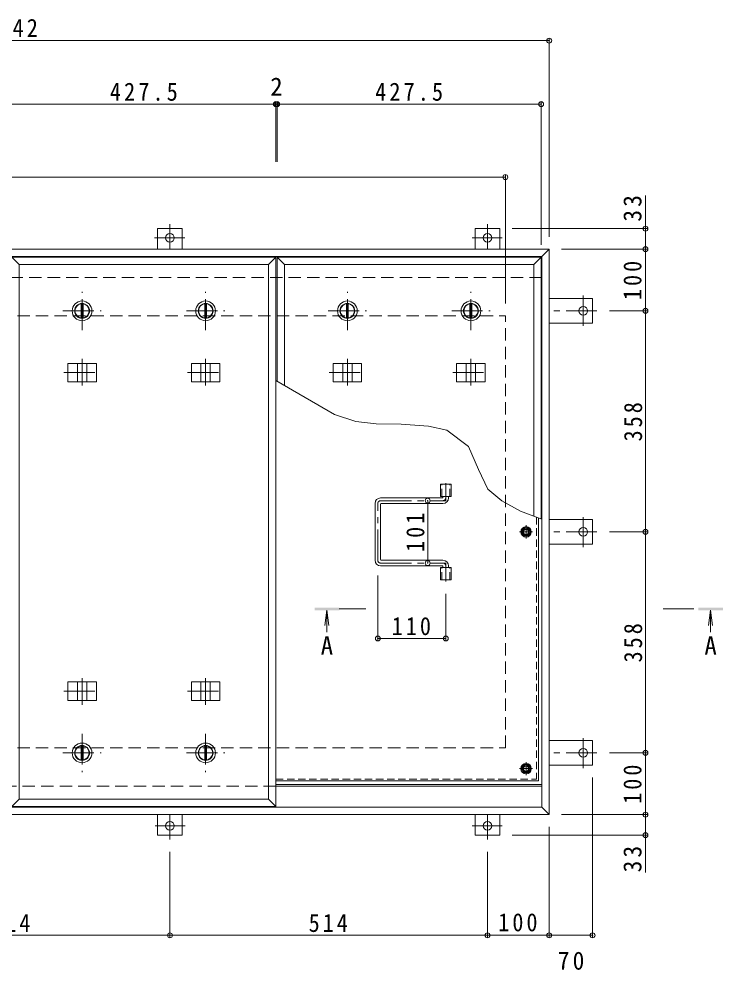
# Model space of a CAD drawing. Units: millimetres at full size, sheet at 1:10. Extents: x -2636 to 2738, y -1962 to 1768.
# Drawn here: x -1449 to -309, y -229 to 1312 of the extents above; entities that cross this region are included whole.
import ezdxf
from ezdxf.enums import TextEntityAlignment as Align

# ---------------------------------------------------------------- set-up
doc = ezdxf.new("R2010")
doc.units = ezdxf.units.MM
doc.header["$LTSCALE"] = 10
doc.header["$PDMODE"] = 32
doc.header["$PDSIZE"] = 8
for name, pattern in [('CHAIN1', [8, 5, -1, 1, -1]), ('DASHED1', [1.8, 1.2, -0.6]), ('DASHED2', [3, 2, -1])]:
    doc.linetypes.add(name, pattern=pattern)
for name, color, linetype, lineweight in [('0-1_躯体', 2, 'DASHED2', 9), ('0-2_仕上', 4, 'Continuous', 9), ('0-3_建具', 4, 'Continuous', 9), ('0-5_寸法', 7, 'Continuous', 9), ('0-6_ハッチ', 6, 'Continuous', 9), ('0-7_021', 5, 'Continuous', 5), ('0-A_061', 3, 'CHAIN1', 9), ('0-B_062', 2, 'Continuous', 9), ('0-C_084', 2, 'Continuous', 9), ('0-E_090', 3, 'Continuous', 9), ('0-F_092', 7, 'Continuous', 9)]:
    doc.layers.add(name, color=color, linetype=linetype, lineweight=lineweight)
doc.styles.add('ＭＳ ゴシック', font='')
doc.styles.get('ＭＳ ゴシック').set_extended_font_data('MS Gothic')

msp = doc.modelspace()

# ---------------------------------------------------------------- linework, layer by layer
at = {"layer": '0-1_躯体'}
for p, q in [((-602.35, 892.92), (-2320.35, 892.92)), ((-2261.35, 830.92), (-661.35, 830.92)), ((-661.35, 130.92), (-661.35, 830.92)), ((-2261.35, 130.92), (-661.35, 130.92)), ((-1032.85, 68.92), (-2320.35, 68.92))]:
    msp.add_line(p, q, dxfattribs=at)
at = {"layer": '0-1_躯体', "linetype": 'Continuous'}
msp.add_line((-602.35, 68.92), (-1032.85, 68.92), dxfattribs=at)
at = {"layer": '0-2_仕上'}
for p, q in [((-1032.85, 35.92), (-1032.85, 925.92)), ((-1030.85, 725.05), (-1030.85, 925.92)), ((-603.35, 501.69), (-603.35, 925.92)), ((-1448.35, 47.92), (-1448.35, 913.92)), ((-1044.85, 47.92), (-1044.85, 913.92)), ((-1018.85, 718.12), (-1018.85, 913.92)), ((-615.35, 506.34), (-615.35, 913.92)), ((-950.24, 354.04), (-953.5, 329.26)), ((-950.24, 354.04), (-950.24, 318.44)), ((-950.24, 354.04), (-946.98, 329.26)), ((-329.04, 354.04), (-332.31, 329.26)), ((-329.04, 354.04), (-325.78, 329.26)), ((-329.04, 354.04), (-329.04, 318.44))]:
    msp.add_line(p, q, dxfattribs=at)
at = {"layer": '0-2_仕上', "color": 3}
for p, q in [((-766.5, 538.42), (-766.5, 558.42)), ((-766.5, 558.42), (-749.2, 558.42)), ((-749.2, 538.42), (-749.2, 558.42)), ((-766.5, 538.42), (-749.2, 538.42)), ((-766.5, 403.42), (-766.5, 423.42)), ((-766.5, 423.42), (-749.2, 423.42)), ((-749.2, 403.42), (-749.2, 423.42)), ((-766.5, 403.42), (-749.2, 403.42))]:
    msp.add_line(p, q, dxfattribs=at)
at = {"layer": '0-2_仕上', "color": 3, "linetype": 'DASHED1'}
for p, q in [((-764.2, 538.42), (-764.2, 558.42)), ((-751.5, 538.42), (-751.5, 558.42)), ((-764.2, 403.42), (-764.2, 423.42)), ((-751.5, 403.42), (-751.5, 423.42))]:
    msp.add_line(p, q, dxfattribs=at)
at = {"layer": '0-2_仕上', "linetype": 'CHAIN1'}
for p, q in [((-887.24, 356.04), (-930.24, 356.04)), ((-406.04, 356.04), (-349.04, 356.04))]:
    msp.add_line(p, q, dxfattribs=at)
at = {"layer": '0-2_仕上'}
for points in [[(-1448.35, 913.92), (-1460.35, 925.92), (-1032.85, 925.92)], [(-1448.35, 913.92), (-1044.85, 913.92), (-1032.85, 925.92)], [(-1018.85, 913.92), (-1030.85, 925.92), (-603.35, 925.92)], [(-1018.85, 913.92), (-615.35, 913.92), (-603.35, 925.92)], [(-1448.35, 47.92), (-1460.35, 35.92), (-1032.85, 35.92)], [(-1448.35, 47.92), (-1044.85, 47.92), (-1032.85, 35.92)]]:
    msp.add_lwpolyline(points, dxfattribs=at)
for points in [[(-970.24, 354.04), (-970.24, 358.04), (-930.24, 354.04), (-930.24, 358.04)], [(-349.04, 354.04), (-349.04, 358.04), (-309.04, 354.04), (-309.04, 358.04)]]:
    msp.add_solid(points, dxfattribs=at)
at = {"layer": '0-3_建具', "color": 2}
for p, q in [((-590.35, 938.92), (-2332.35, 938.92)), ((-602.35, 926.92), (-2320.35, 926.92)), ((-590.35, 938.92), (-602.35, 926.92)), ((-602.35, 34.92), (-602.35, 926.92)), ((-590.35, 22.92), (-590.35, 938.92)), ((-602.35, 68.92), (-1032.85, 68.92)), ((-602.35, 34.92), (-2320.35, 34.92)), ((-590.35, 22.92), (-602.35, 34.92)), ((-590.35, 22.92), (-2332.35, 22.92))]:
    msp.add_line(p, q, dxfattribs=at)
at = {"layer": '0-3_建具', "linetype": 'CHAIN1'}
for p, q in [((-1346.6, 761.04), (-1346.6, 717.8)), ((-1146.6, 761.04), (-1146.6, 717.8)), ((-917.1, 761.04), (-917.1, 717.8)), ((-717.1, 761.04), (-717.1, 717.8)), ((-1376.01, 738.92), (-1317.19, 738.92)), ((-1176.01, 738.92), (-1117.19, 738.92)), ((-946.51, 738.92), (-887.69, 738.92)), ((-746.51, 738.92), (-687.69, 738.92)), ((-1346.6, 200.81), (-1346.6, 244.04)), ((-1146.6, 200.81), (-1146.6, 244.04)), ((-1376.01, 222.92), (-1317.19, 222.92)), ((-1176.01, 222.92), (-1117.19, 222.92))]:
    msp.add_line(p, q, dxfattribs=at)
at = {"layer": '0-3_建具'}
for p, q in [((-1369.69, 753.92), (-1323.51, 753.92)), ((-1369.69, 753.92), (-1369.69, 723.92)), ((-1354.1, 753.92), (-1354.1, 723.92)), ((-1339.1, 753.92), (-1339.1, 723.92)), ((-1323.51, 753.92), (-1323.51, 723.92)), ((-1169.69, 753.92), (-1123.51, 753.92)), ((-1169.69, 753.92), (-1169.69, 723.92)), ((-1154.1, 753.92), (-1154.1, 723.92)), ((-1139.1, 753.92), (-1139.1, 723.92)), ((-1123.51, 753.92), (-1123.51, 723.92)), ((-940.19, 753.92), (-894.01, 753.92)), ((-940.19, 753.92), (-940.19, 723.92)), ((-924.6, 753.92), (-924.6, 723.92)), ((-909.6, 753.92), (-909.6, 723.92)), ((-894.01, 753.92), (-894.01, 723.92)), ((-740.19, 753.92), (-694.01, 753.92)), ((-740.19, 753.92), (-740.19, 723.92)), ((-724.6, 753.92), (-724.6, 723.92)), ((-709.6, 753.92), (-709.6, 723.92)), ((-694.01, 753.92), (-694.01, 723.92)), ((-1369.69, 723.92), (-1323.51, 723.92)), ((-1169.69, 723.92), (-1123.51, 723.92)), ((-940.19, 723.92), (-894.01, 723.92)), ((-740.19, 723.92), (-694.01, 723.92)), ((-1369.69, 237.92), (-1323.51, 237.92)), ((-1369.69, 207.92), (-1369.69, 237.92)), ((-1354.1, 207.92), (-1354.1, 237.92)), ((-1339.1, 207.92), (-1339.1, 237.92)), ((-1323.51, 207.92), (-1323.51, 237.92)), ((-1169.69, 237.92), (-1123.51, 237.92)), ((-1169.69, 207.92), (-1169.69, 237.92)), ((-1154.1, 207.92), (-1154.1, 237.92)), ((-1139.1, 207.92), (-1139.1, 237.92)), ((-1123.51, 207.92), (-1123.51, 237.92)), ((-1369.69, 207.92), (-1323.51, 207.92)), ((-1169.69, 207.92), (-1123.51, 207.92))]:
    msp.add_line(p, q, dxfattribs=at)
at = {"layer": '0-5_寸法'}
for p, q in [((-434.58, 972.12), (-434.58, 1025.88)), ((-937.71, 671.28), (-1032.85, 726.2)), ((-434.58, -10.28), (-434.58, -70.62))]:
    msp.add_line(p, q, dxfattribs=at)
for points in [[(-705.05, 581.79), (-720.86, 619.25), (-755.83, 645.47), (-785.79, 652.13), (-829.91, 655.46), (-870.29, 655.88), (-903.58, 659.62), (-937.71, 671.28)], [(-667.12, 531.1), (-689.69, 550.34), (-705.05, 581.79)], [(-602.35, 501.31), (-636.89, 514.68), (-667.12, 531.1)]]:
    msp.add_lwpolyline(points, dxfattribs=at)
at = {"layer": '0-6_ハッチ', "linetype": 'CHAIN1'}
for p, q in [((-757.85, 559.8), (-757.85, 531.42)), ((-867.85, 434.93), (-867.85, 526.91)), ((-863.34, 531.42), (-757.85, 531.42)), ((-863.34, 430.42), (-757.85, 430.42)), ((-757.85, 400.54), (-757.85, 430.42))]:
    msp.add_line(p, q, dxfattribs=at)
at = {"layer": '0-6_ハッチ'}
for p, q in [((-872.35, 434.92), (-872.35, 526.92)), ((-763.35, 535.92), (-863.35, 535.92)), ((-863.35, 435.92), (-863.35, 525.92)), ((-862.35, 526.92), (-762.35, 526.92)), ((-762.35, 536.92), (-762.35, 538.42)), ((-753.35, 535.92), (-753.35, 538.42)), ((-862.35, 434.92), (-762.35, 434.92)), ((-763.35, 425.92), (-863.35, 425.92)), ((-762.35, 424.92), (-762.35, 423.42)), ((-753.35, 425.92), (-753.35, 423.42)), ((-1032.85, 71.92), (-602.35, 71.92)), ((-1032.85, 68.92), (-602.35, 68.92))]:
    msp.add_line(p, q, dxfattribs=at)
for centre, radius, start, end in [((-863.35, 526.92), 9, 90, 180), ((-862.35, 525.92), 1, 90, 180), ((-763.35, 536.92), 1, 270, 0), ((-762.35, 535.92), 9, 270, 0), ((-863.35, 434.92), 9, 180, 270), ((-862.35, 435.92), 1, 180, 270), ((-762.35, 425.92), 9, 0, 90), ((-763.35, 424.92), 1, 0, 90)]:
    msp.add_arc(centre, radius, start, end, dxfattribs=at)
at = {"layer": '0-6_ハッチ', "linetype": 'CHAIN1'}
for centre, radius, start, end in [((-863.34, 526.91), 4.51, 90, 180), ((-762.35, 535.92), 4.5, 270.29569, 0), ((-863.34, 434.93), 4.51, 180, 270), ((-762.35, 425.92), 4.5, 0, 89.70431)]:
    msp.add_arc(centre, radius, start, end, dxfattribs=at)
at = {"layer": '0-7_021'}
for centre, radius in [((-627.85, 480.92), 5), ((-627.85, 480.92), 4.19), ((-627.85, 97.42), 5), ((-627.85, 97.42), 4.19)]:
    msp.add_circle(centre, radius, dxfattribs=at)
at = {"layer": '0-A_061', "linetype": 'DASHED1'}
for p in [(-611.05, 504.68), (-1032.85, 80.62)]:
    msp.add_line(p, (-611.05, 80.62), dxfattribs=at)
at = {"layer": '0-A_061', "linetype": 'Continuous'}
for q in [(-607.85, 503.44), (-1032.85, 77.42)]:
    msp.add_line((-607.85, 77.42), q, dxfattribs=at)
at = {"layer": '0-A_061'}
for p, q in [((-617.17, 480.92), (-638.53, 480.92)), ((-627.85, 470.24), (-627.85, 491.6)), ((-627.85, 86.74), (-627.85, 108.1)), ((-617.17, 97.42), (-638.53, 97.42))]:
    msp.add_line(p, q, dxfattribs=at)
at = {"layer": '0-B_062'}
for p, q in [((-635.35, 480.92), (-631.6, 487.42)), ((-631.6, 487.42), (-624.1, 487.42)), ((-620.35, 480.92), (-624.1, 487.42)), ((-620.35, 480.92), (-624.1, 474.42)), ((-635.35, 97.42), (-631.6, 103.92)), ((-631.6, 103.92), (-624.1, 103.92)), ((-620.35, 97.42), (-624.1, 103.92)), ((-620.35, 97.42), (-624.1, 90.92))]:
    msp.add_line(p, q, dxfattribs=at)
for points in [[(-635.35, 480.92), (-631.6, 474.42), (-624.1, 474.42)], [(-635.35, 97.42), (-631.6, 90.92), (-624.1, 90.92)]]:
    msp.add_lwpolyline(points, dxfattribs=at)
for centre, radius in [((-627.85, 480.92), 8.5), ((-627.85, 480.92), 6.5), ((-627.85, 97.42), 8.5), ((-627.85, 97.42), 6.5)]:
    msp.add_circle(centre, radius, dxfattribs=at)
at = {"layer": '0-C_084', "linetype": 'CHAIN1'}
for p, q in [((-1346.6, 807.92), (-1346.6, 869.92)), ((-1146.6, 807.92), (-1146.6, 869.92)), ((-917.1, 807.92), (-917.1, 869.92)), ((-717.1, 807.92), (-717.1, 869.92)), ((-1377.6, 838.92), (-1315.6, 838.92)), ((-1177.6, 838.92), (-1115.6, 838.92)), ((-948.1, 838.92), (-886.1, 838.92)), ((-748.1, 838.92), (-686.1, 838.92)), ((-1346.6, 153.92), (-1346.6, 91.92)), ((-1146.6, 153.92), (-1146.6, 91.92)), ((-1377.6, 122.92), (-1315.6, 122.92)), ((-1177.6, 122.92), (-1115.6, 122.92))]:
    msp.add_line(p, q, dxfattribs=at)
at = {"layer": '0-C_084'}
for p, q in [((-1348.1, 850.33), (-1348.1, 827.52)), ((-1345.1, 850.33), (-1345.1, 827.52)), ((-1148.1, 850.33), (-1148.1, 827.52)), ((-1145.1, 850.33), (-1145.1, 827.52)), ((-918.6, 850.33), (-918.6, 827.52)), ((-915.6, 850.33), (-915.6, 827.52)), ((-718.6, 850.33), (-718.6, 827.52)), ((-715.6, 850.33), (-715.6, 827.52)), ((-1348.1, 111.52), (-1348.1, 134.33)), ((-1345.1, 111.52), (-1345.1, 134.33)), ((-1148.1, 111.52), (-1148.1, 134.33)), ((-1145.1, 111.52), (-1145.1, 134.33))]:
    msp.add_line(p, q, dxfattribs=at)
for centre, radius in [((-1346.6, 838.92), 16), ((-1346.6, 838.92), 12), ((-1346.6, 838.92), 11.5), ((-1146.6, 838.92), 16), ((-1146.6, 838.92), 12), ((-1146.6, 838.92), 11.5), ((-917.1, 838.92), 16), ((-917.1, 838.92), 12), ((-917.1, 838.92), 11.5), ((-717.1, 838.92), 16), ((-717.1, 838.92), 12), ((-717.1, 838.92), 11.5), ((-1346.6, 122.92), 16), ((-1146.6, 122.92), 16), ((-1346.6, 122.92), 12), ((-1346.6, 122.92), 11.5), ((-1146.6, 122.92), 12), ((-1146.6, 122.92), 11.5)]:
    msp.add_circle(centre, radius, dxfattribs=at)
at = {"layer": '0-E_090'}
for p, q in [((-1224.35, 938.92), (-1224.35, 972.12)), ((-1224.35, 972.12), (-1184.35, 972.12)), ((-1184.35, 938.92), (-1184.35, 972.12)), ((-710.35, 972.12), (-670.35, 972.12)), ((-710.35, 938.92), (-710.35, 972.12)), ((-670.35, 938.92), (-670.35, 972.12)), ((-590.35, 858.92), (-520.15, 858.92)), ((-520.15, 858.92), (-520.15, 818.92)), ((-590.35, 818.92), (-520.15, 818.92)), ((-590.35, 500.92), (-520.15, 500.92)), ((-520.15, 460.92), (-520.15, 500.92)), ((-590.35, 460.92), (-520.15, 460.92)), ((-590.35, 142.92), (-520.15, 142.92)), ((-520.15, 102.92), (-520.15, 142.92)), ((-590.35, 102.92), (-520.15, 102.92)), ((-1224.35, 22.92), (-1224.35, -10.28)), ((-1184.35, 22.92), (-1184.35, -10.28)), ((-710.35, 22.92), (-710.35, -10.28)), ((-670.35, 22.92), (-670.35, -10.28)), ((-1184.35, -10.28), (-1224.35, -10.28)), ((-710.35, -10.28), (-670.35, -10.28))]:
    msp.add_line(p, q, dxfattribs=at)
at = {"layer": '0-E_090', "linetype": 'CHAIN1'}
for p, q in [((-1204.35, 979.28), (-1204.35, 939.12)), ((-690.35, 979.28), (-690.35, 939.12)), ((-1229.19, 957.12), (-1180.3, 957.12)), ((-715.19, 957.12), (-666.3, 957.12)), ((-535.15, 863.76), (-535.15, 814.88)), ((-512.99, 838.92), (-590.35, 838.92)), ((-535.15, 456.08), (-535.15, 504.97)), ((-512.99, 480.92), (-590.35, 480.92)), ((-535.15, 98.08), (-535.15, 146.97)), ((-512.99, 122.92), (-590.35, 122.92)), ((-1204.35, -17.43), (-1204.35, 22.72)), ((-690.35, -17.43), (-690.35, 22.72)), ((-1179.51, 4.72), (-1228.39, 4.72)), ((-715.19, 4.72), (-666.3, 4.72))]:
    msp.add_line(p, q, dxfattribs=at)
at = {"layer": '0-E_090'}
for centre in [(-1204.35, 957.12), (-690.35, 957.12), (-535.15, 838.92), (-535.15, 480.92), (-535.15, 122.92), (-1204.35, 4.72), (-690.35, 4.72)]:
    msp.add_circle(centre, 7, dxfattribs=at)
at = {"layer": '0-F_092'}
for p, q in [((-590.35, 1279.64), (-590.35, 958.92)), ((-2332.35, 1276.64), (-590.35, 1276.64)), ((-1460.35, 1173.84), (-1032.85, 1173.84)), ((-1032.85, 1176.84), (-1032.85, 1080.26)), ((-1032.85, 1173.84), (-1030.85, 1173.84)), ((-1030.85, 1176.84), (-1030.85, 1080.26)), ((-1030.85, 1173.84), (-603.35, 1173.84)), ((-603.35, 1176.84), (-603.35, 945.92)), ((-2261.35, 1055.64), (-661.35, 1055.64)), ((-661.35, 1058.64), (-661.35, 850.92)), ((-431.58, 972.12), (-650.35, 972.12)), ((-434.58, 938.92), (-434.58, 972.12)), ((-431.58, 938.92), (-570.35, 938.92)), ((-434.58, 938.92), (-434.58, 838.92)), ((-431.58, 838.92), (-492.99, 838.92)), ((-434.58, 480.92), (-434.58, 838.92)), ((-787.12, 430.42), (-787.12, 531.42)), ((-431.58, 480.92), (-492.99, 480.92)), ((-434.58, 122.92), (-434.58, 480.92)), ((-867.85, 305.27), (-867.85, 410.42)), ((-757.85, 305.27), (-757.85, 380.54)), ((-757.85, 308.27), (-867.85, 308.27)), ((-431.58, 122.92), (-492.99, 122.92)), ((-434.58, 122.92), (-434.58, 22.92)), ((-520.15, -175.53), (-520.15, 82.92)), ((-431.58, 22.92), (-570.35, 22.92)), ((-434.58, 22.92), (-434.58, -10.28)), ((-590.35, -175.53), (-590.35, 2.92)), ((-431.58, -10.28), (-650.35, -10.28)), ((-1204.35, -175.53), (-1204.35, -37.43)), ((-690.35, -175.53), (-690.35, -37.43)), ((-1718.35, -172.53), (-1204.35, -172.53)), ((-1204.35, -172.53), (-690.35, -172.53)), ((-690.35, -172.53), (-590.35, -172.53)), ((-590.35, -172.53), (-520.15, -172.53))]:
    msp.add_line(p, q, dxfattribs=at)
for p in [(-590.35, 1276.64), (-1032.85, 1173.84), (-1030.85, 1173.84), (-603.35, 1173.84), (-661.35, 1055.64), (-434.58, 972.12), (-434.58, 938.92), (-434.58, 838.92), (-787.12, 531.42), (-434.58, 480.92), (-787.12, 430.42), (-867.85, 308.27), (-757.85, 308.27), (-434.58, 122.92), (-434.58, 22.92), (-434.58, -10.28), (-1204.35, -172.53), (-690.35, -172.53), (-590.35, -172.53), (-520.15, -172.53)]:
    msp.add_point(p, dxfattribs=at)

# ---------------------------------------------------------------- texts
at = {"layer": '0-5_寸法', "color": 2, "style": 'ＭＳ ゴシック'}
for p in [(-960.24, 273.34), (-339.04, 273.34)]:
    msp.add_text('A', height=29.33, dxfattribs=at).set_placement(p, align=Align.BOTTOM_LEFT)
at = {"layer": '0-F_092', "color": 2, "style": 'ＭＳ ゴシック'}
msp.add_text('2', height=29.33, dxfattribs=at).set_placement((-1041.85, 1178.84), align=Align.BOTTOM_LEFT)
at = {"layer": '0-F_092', "color": 2, "char_height": 29.33, "attachment_point": 7, "style": 'ＭＳ ゴシック'}
for s, insert in [('\\T1.28;\\W0.9;1742', (-1505.1, 1282.64)), ('\\T1.28;\\W0.9;427.5', (-1301.6, 1178.84)), ('\\T1.28;\\W0.9;427.5', (-872.1, 1178.84)), ('\\T1.27;\\W0.9;110', (-845.35, 313.27)), ('\\T1.27;\\W0.9;514', (-1493.85, -167.53)), ('\\T1.27;\\W0.9;514', (-979.85, -167.53)), ('\\T1.27;\\W0.9;100', (-672.85, -166.53)), ('\\T1.27;\\W0.95;70', (-576.5, -228.71))]:
    msp.add_mtext(s, dxfattribs=dict(at, insert=insert))
at = {"layer": '0-F_092', "color": 2, "char_height": 29.33, "attachment_point": 7, "rotation": 90, "style": 'ＭＳ ゴシック'}
for s, insert in [('\\T1.27;\\W0.95;33', (-440.58, 983.38)), ('\\T1.27;\\W0.9;100', (-440.58, 856.42)), ('\\T1.27;\\W0.9;358', (-439.58, 627.42)), ('\\T1.27;\\W0.9;101', (-792.12, 448.42)), ('\\T1.27;\\W0.9;358', (-439.58, 269.42)), ('\\T1.27;\\W0.9;100', (-440.58, 40.42)), ('\\T1.27;\\W0.95;33', (-440.58, -70.62))]:
    msp.add_mtext(s, dxfattribs=dict(at, insert=insert))

doc.saveas('drawing.dxf')
